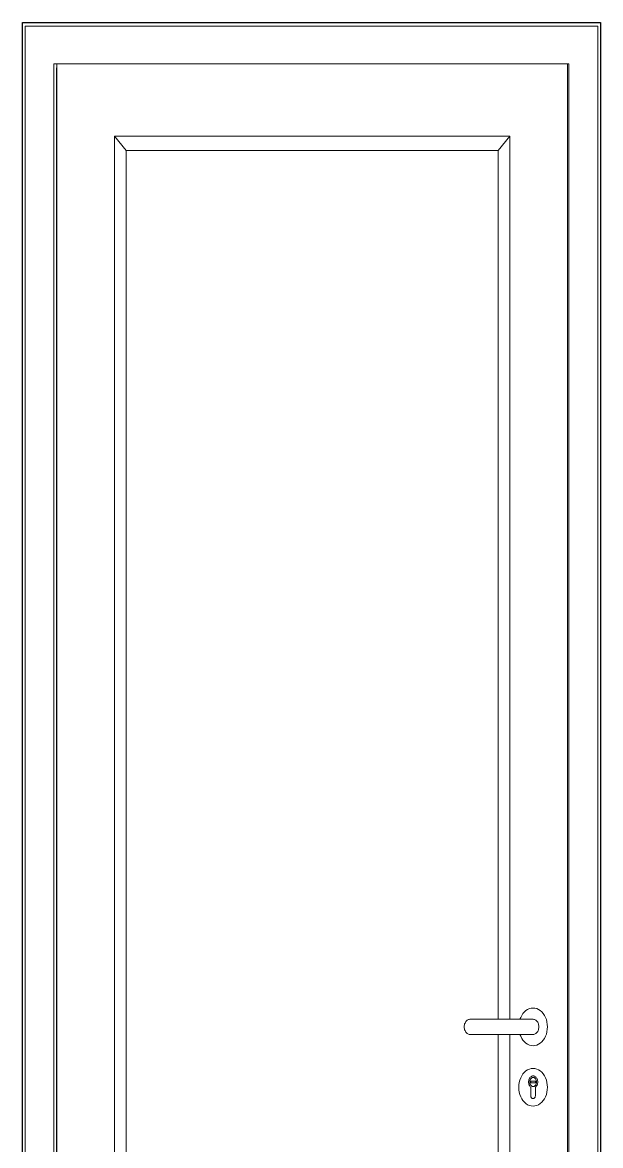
# Model space of a CAD drawing. Header units: metres. Extents: x 294 to 1101, y -498 to -355.
# Drawn here: x 563.166 to 563.966, y -470.115 to -468.56 of the extents above; entities that cross this region are included whole.
import ezdxf

# ---------------------------------------------------------------- set-up
doc = ezdxf.new("R2010")
doc.units = ezdxf.units.M
doc.layers.add('19-JARDINERIA', color=80, linetype='Continuous', lineweight=0)

msp = doc.modelspace()

# ---------------------------------------------------------------- linework, layer by layer
for p, q in [((563.1664, -468.56), (563.9664, -468.56)), ((563.1664, -470.96), (563.1664, -468.56)), ((563.9664, -468.56), (563.9664, -470.96))]:
    msp.add_line(p, q)
at = {"layer": '19-JARDINERIA', "color": 251}
for p, q in [((563.9624, -468.5652), (563.1699, -468.5652)), ((563.1699, -470.96), (563.1699, -468.5652)), ((563.9624, -470.96), (563.9624, -468.5652)), ((563.2096, -468.6175), (563.2137, -468.6175)), ((563.2096, -468.6175), (563.2096, -470.96)), ((563.2136, -470.96), (563.2136, -468.6227)), ((563.2137, -468.6227), (563.2136, -468.6227)), ((563.2137, -468.6227), (563.2137, -468.6175)), ((563.2137, -468.6175), (563.9207, -468.6175)), ((563.2137, -470.96), (563.2137, -468.6227)), ((563.9207, -468.6175), (563.9227, -468.6175)), ((563.9207, -470.96), (563.9207, -468.6175)), ((563.9227, -468.6175), (563.9227, -470.96)), ((563.3097, -468.7375), (563.2937, -468.7175)), ((563.2937, -468.7175), (563.2937, -470.86)), ((563.2937, -468.7175), (563.8407, -468.7175)), ((563.8407, -468.7175), (563.8247, -468.7375)), ((563.8407, -469.9402), (563.8407, -468.7175)), ((563.3097, -468.7375), (563.3097, -470.84)), ((563.3097, -468.7375), (563.8247, -468.7375)), ((563.8247, -469.9402), (563.8247, -468.7375)), ((563.8559, -469.9376), (563.8573, -469.9348)), ((563.8573, -469.9348), (563.859, -469.9322)), ((563.859, -469.9322), (563.861, -469.93)), ((563.861, -469.93), (563.8631, -469.9281)), ((563.8631, -469.9281), (563.8655, -469.9265)), ((563.8655, -469.9265), (563.8679, -469.9254)), ((563.8679, -469.9254), (563.8705, -469.9248)), ((563.8705, -469.9248), (563.8731, -469.9246)), ((563.8731, -469.9246), (563.8756, -469.9248)), ((563.8756, -469.9248), (563.8782, -469.9254)), ((563.8782, -469.9254), (563.8806, -469.9265)), ((563.8806, -469.9265), (563.883, -469.9281)), ((563.883, -469.9281), (563.8851, -469.93)), ((563.8851, -469.93), (563.8871, -469.9322)), ((563.8871, -469.9322), (563.8888, -469.9348)), ((563.8888, -469.9348), (563.8902, -469.9376)), ((563.7777, -469.9507), (563.7778, -469.9493)), ((563.7778, -469.9521), (563.7777, -469.9507)), ((563.7778, -469.9493), (563.778, -469.948)), ((563.778, -469.9534), (563.7778, -469.9521)), ((563.778, -469.948), (563.7783, -469.9467)), ((563.7783, -469.9467), (563.7788, -469.9455)), ((563.7788, -469.9455), (563.7793, -469.9443)), ((563.7793, -469.9443), (563.78, -469.9433)), ((563.78, -469.9433), (563.7808, -469.9424)), ((563.7808, -469.9424), (563.7817, -469.9416)), ((563.7817, -469.9416), (563.7826, -469.941)), ((563.7826, -469.941), (563.7836, -469.9406)), ((563.7836, -469.9406), (563.7846, -469.9403)), ((563.7846, -469.9403), (563.7856, -469.9402)), ((563.8247, -469.9402), (563.7856, -469.9402)), ((563.8407, -469.9402), (563.8247, -469.9402)), ((563.8549, -469.9402), (563.8407, -469.9402)), ((563.8549, -469.9402), (563.8559, -469.9376)), ((563.8731, -469.9402), (563.8549, -469.9402)), ((563.8731, -469.9402), (563.8741, -469.9403)), ((563.8741, -469.9403), (563.8751, -469.9406)), ((563.8751, -469.9406), (563.8761, -469.941)), ((563.8761, -469.941), (563.877, -469.9416)), ((563.877, -469.9416), (563.8779, -469.9424)), ((563.8779, -469.9424), (563.8787, -469.9433)), ((563.8787, -469.9433), (563.8794, -469.9443)), ((563.8794, -469.9443), (563.8799, -469.9455)), ((563.8799, -469.9455), (563.8804, -469.9467)), ((563.8804, -469.9467), (563.8807, -469.948)), ((563.8807, -469.948), (563.8809, -469.9493)), ((563.8809, -469.9521), (563.8807, -469.9534)), ((563.8809, -469.9493), (563.881, -469.9507)), ((563.881, -469.9507), (563.8809, -469.9521)), ((563.8902, -469.9376), (563.8914, -469.9407)), ((563.8914, -469.9407), (563.8922, -469.9439)), ((563.8922, -469.9439), (563.8927, -469.9473)), ((563.8927, -469.9473), (563.8929, -469.9507)), ((563.8929, -469.9507), (563.8927, -469.9541)), ((563.7783, -469.9547), (563.778, -469.9534)), ((563.7788, -469.9559), (563.7783, -469.9547)), ((563.7793, -469.9571), (563.7788, -469.9559)), ((563.78, -469.9581), (563.7793, -469.9571)), ((563.7808, -469.959), (563.78, -469.9581)), ((563.7817, -469.9597), (563.7808, -469.959)), ((563.7826, -469.9604), (563.7817, -469.9597)), ((563.7836, -469.9608), (563.7826, -469.9604)), ((563.7846, -469.9611), (563.7836, -469.9608)), ((563.7856, -469.9611), (563.7846, -469.9611)), ((563.7856, -469.9611), (563.8247, -469.9611)), ((563.8247, -469.9611), (563.8407, -469.9611)), ((563.8247, -470.84), (563.8247, -469.9611)), ((563.8407, -469.9611), (563.8549, -469.9611)), ((563.8407, -470.86), (563.8407, -469.9611)), ((563.8559, -469.9638), (563.8549, -469.9611)), ((563.8549, -469.9611), (563.8731, -469.9611)), ((563.8573, -469.9666), (563.8559, -469.9638)), ((563.859, -469.9692), (563.8573, -469.9666)), ((563.8741, -469.9611), (563.8731, -469.9611)), ((563.8751, -469.9608), (563.8741, -469.9611)), ((563.8761, -469.9604), (563.8751, -469.9608)), ((563.877, -469.9597), (563.8761, -469.9604)), ((563.8779, -469.959), (563.877, -469.9597)), ((563.8787, -469.9581), (563.8779, -469.959)), ((563.8794, -469.9571), (563.8787, -469.9581)), ((563.8799, -469.9559), (563.8794, -469.9571)), ((563.8804, -469.9547), (563.8799, -469.9559)), ((563.8807, -469.9534), (563.8804, -469.9547)), ((563.8888, -469.9666), (563.8871, -469.9692)), ((563.8902, -469.9638), (563.8888, -469.9666)), ((563.8914, -469.9607), (563.8902, -469.9638)), ((563.8922, -469.9575), (563.8914, -469.9607)), ((563.8927, -469.9541), (563.8922, -469.9575)), ((563.861, -469.9714), (563.859, -469.9692)), ((563.8631, -469.9733), (563.861, -469.9714)), ((563.8655, -469.9748), (563.8631, -469.9733)), ((563.8679, -469.9759), (563.8655, -469.9748)), ((563.8705, -469.9766), (563.8679, -469.9759)), ((563.8731, -469.9768), (563.8705, -469.9766)), ((563.8756, -469.9766), (563.8731, -469.9768)), ((563.8782, -469.9759), (563.8756, -469.9766)), ((563.8806, -469.9748), (563.8782, -469.9759)), ((563.883, -469.9733), (563.8806, -469.9748)), ((563.8851, -469.9714), (563.883, -469.9733)), ((563.8871, -469.9692), (563.8851, -469.9714)), ((563.859, -470.0158), (563.861, -470.0136)), ((563.861, -470.0136), (563.8631, -470.0117)), ((563.8631, -470.0117), (563.8655, -470.0102)), ((563.8655, -470.0102), (563.8679, -470.0091)), ((563.8679, -470.0091), (563.8705, -470.0084)), ((563.8705, -470.0084), (563.8731, -470.0082)), ((563.8731, -470.0082), (563.8756, -470.0084)), ((563.8756, -470.0084), (563.8782, -470.0091)), ((563.8782, -470.0091), (563.8806, -470.0102)), ((563.8806, -470.0102), (563.883, -470.0117)), ((563.883, -470.0117), (563.8851, -470.0136)), ((563.8851, -470.0136), (563.8871, -470.0158)), ((563.8534, -470.0309), (563.8539, -470.0276)), ((563.8539, -470.0276), (563.8547, -470.0243)), ((563.8547, -470.0243), (563.8559, -470.0213)), ((563.8559, -470.0213), (563.8573, -470.0184)), ((563.8573, -470.0184), (563.859, -470.0158)), ((563.8668, -470.0259), (563.8667, -470.027)), ((563.8667, -470.027), (563.8668, -470.0281)), ((563.8669, -470.0248), (563.8668, -470.0259)), ((563.8668, -470.0281), (563.8669, -470.0292)), ((563.8672, -470.0238), (563.8669, -470.0248)), ((563.8669, -470.0292), (563.8672, -470.0302)), ((563.8675, -470.0228), (563.8672, -470.0238)), ((563.868, -470.0219), (563.8675, -470.0228)), ((563.8686, -470.0211), (563.868, -470.0219)), ((563.8683, -470.0262), (563.8684, -470.026)), ((563.8683, -470.027), (563.8683, -470.0262)), ((563.8683, -470.0278), (563.8683, -470.027)), ((563.8684, -470.0281), (563.8683, -470.0278)), ((563.8684, -470.0254), (563.8686, -470.0246)), ((563.8684, -470.026), (563.8684, -470.0254)), ((563.8699, -470.026), (563.8684, -470.026)), ((563.8684, -470.0286), (563.8684, -470.0281)), ((563.8699, -470.0281), (563.8684, -470.0281)), ((563.8686, -470.0294), (563.8684, -470.0286)), ((563.8692, -470.0204), (563.8686, -470.0211)), ((563.8686, -470.0246), (563.8689, -470.0239)), ((563.8689, -470.0301), (563.8686, -470.0294)), ((563.8689, -470.0239), (563.8693, -470.0232)), ((563.8699, -470.0198), (563.8692, -470.0204)), ((563.8693, -470.0232), (563.8697, -470.0226)), ((563.8697, -470.0226), (563.8702, -470.022)), ((563.8706, -470.0193), (563.8699, -470.0198)), ((563.8699, -470.026), (563.8699, -470.0281)), ((563.8762, -470.026), (563.8699, -470.026)), ((563.8762, -470.0281), (563.8699, -470.0281)), ((563.8702, -470.022), (563.8707, -470.0216)), ((563.8714, -470.0189), (563.8706, -470.0193)), ((563.8707, -470.0216), (563.8712, -470.0212)), ((563.8712, -470.0212), (563.8718, -470.021)), ((563.8722, -470.0187), (563.8714, -470.0189)), ((563.8718, -470.021), (563.8724, -470.0208)), ((563.8731, -470.0186), (563.8722, -470.0187)), ((563.8724, -470.0208), (563.8731, -470.0207)), ((563.8739, -470.0187), (563.8731, -470.0186)), ((563.8731, -470.0207), (563.8737, -470.0208)), ((563.8737, -470.0208), (563.8743, -470.021)), ((563.8747, -470.0189), (563.8739, -470.0187)), ((563.8743, -470.021), (563.8749, -470.0212)), ((563.8755, -470.0193), (563.8747, -470.0189)), ((563.8749, -470.0212), (563.8754, -470.0216)), ((563.8754, -470.0216), (563.876, -470.022)), ((563.8762, -470.0198), (563.8755, -470.0193)), ((563.876, -470.022), (563.8764, -470.0226)), ((563.8769, -470.0204), (563.8762, -470.0198)), ((563.8762, -470.026), (563.8762, -470.0281)), ((563.8777, -470.026), (563.8762, -470.026)), ((563.8777, -470.0281), (563.8762, -470.0281)), ((563.8764, -470.0226), (563.8768, -470.0232)), ((563.8768, -470.0232), (563.8772, -470.0239)), ((563.8775, -470.0211), (563.8769, -470.0204)), ((563.8772, -470.0239), (563.8775, -470.0246)), ((563.8775, -470.0294), (563.8772, -470.0301)), ((563.8781, -470.0219), (563.8775, -470.0211)), ((563.8775, -470.0246), (563.8777, -470.0254)), ((563.8777, -470.0286), (563.8775, -470.0294)), ((563.8777, -470.0254), (563.8777, -470.026)), ((563.8777, -470.026), (563.8778, -470.0262)), ((563.8778, -470.0278), (563.8777, -470.0281)), ((563.8777, -470.0281), (563.8777, -470.0286)), ((563.8778, -470.0262), (563.8778, -470.027)), ((563.8778, -470.027), (563.8778, -470.0278)), ((563.8786, -470.0228), (563.8781, -470.0219)), ((563.8789, -470.0238), (563.8786, -470.0228)), ((563.8792, -470.0248), (563.8789, -470.0238)), ((563.8789, -470.0302), (563.8792, -470.0292)), ((563.8794, -470.0259), (563.8792, -470.0248)), ((563.8792, -470.0292), (563.8794, -470.0281)), ((563.8794, -470.027), (563.8794, -470.0259)), ((563.8794, -470.0281), (563.8794, -470.027)), ((563.8871, -470.0158), (563.8888, -470.0184)), ((563.8888, -470.0184), (563.8902, -470.0213)), ((563.8902, -470.0213), (563.8914, -470.0243)), ((563.8914, -470.0243), (563.8922, -470.0276)), ((563.8922, -470.0276), (563.8927, -470.0309)), ((563.8532, -470.0343), (563.8534, -470.0309)), ((563.8534, -470.0377), (563.8532, -470.0343)), ((563.8539, -470.0411), (563.8534, -470.0377)), ((563.8547, -470.0443), (563.8539, -470.0411)), ((563.8559, -470.0474), (563.8547, -470.0443)), ((563.8672, -470.0302), (563.8675, -470.0312)), ((563.8675, -470.0312), (563.868, -470.0321)), ((563.868, -470.0321), (563.8686, -470.0329)), ((563.8686, -470.0329), (563.8692, -470.0336)), ((563.8693, -470.0308), (563.8689, -470.0301)), ((563.8692, -470.0336), (563.8699, -470.0343)), ((563.8697, -470.0314), (563.8693, -470.0308)), ((563.8702, -470.032), (563.8697, -470.0314)), ((563.8699, -470.0458), (563.8699, -470.0343)), ((563.8707, -470.0324), (563.8702, -470.032)), ((563.8712, -470.0328), (563.8707, -470.0324)), ((563.8718, -470.0331), (563.8712, -470.0328)), ((563.8724, -470.0332), (563.8718, -470.0331)), ((563.8731, -470.0333), (563.8724, -470.0332)), ((563.8737, -470.0332), (563.8731, -470.0333)), ((563.8743, -470.0331), (563.8737, -470.0332)), ((563.8749, -470.0328), (563.8743, -470.0331)), ((563.8754, -470.0324), (563.8749, -470.0328)), ((563.876, -470.032), (563.8754, -470.0324)), ((563.8764, -470.0314), (563.876, -470.032)), ((563.8762, -470.0343), (563.8769, -470.0336)), ((563.8762, -470.0458), (563.8762, -470.0343)), ((563.8768, -470.0308), (563.8764, -470.0314)), ((563.8772, -470.0301), (563.8768, -470.0308)), ((563.8769, -470.0336), (563.8775, -470.0329)), ((563.8775, -470.0329), (563.8781, -470.0321)), ((563.8781, -470.0321), (563.8786, -470.0312)), ((563.8786, -470.0312), (563.8789, -470.0302)), ((563.8914, -470.0443), (563.8902, -470.0474)), ((563.8922, -470.0411), (563.8914, -470.0443)), ((563.8927, -470.0377), (563.8922, -470.0411)), ((563.8927, -470.0309), (563.8929, -470.0343)), ((563.8929, -470.0343), (563.8927, -470.0377)), ((563.8573, -470.0502), (563.8559, -470.0474)), ((563.859, -470.0528), (563.8573, -470.0502)), ((563.861, -470.0551), (563.859, -470.0528)), ((563.8631, -470.057), (563.861, -470.0551)), ((563.8655, -470.0585), (563.8631, -470.057)), ((563.8679, -470.0596), (563.8655, -470.0585)), ((563.8705, -470.0602), (563.8679, -470.0596)), ((563.8699, -470.0464), (563.8699, -470.0458)), ((563.87, -470.0469), (563.8699, -470.0464)), ((563.8701, -470.0474), (563.87, -470.0469)), ((563.8703, -470.0479), (563.8701, -470.0474)), ((563.8705, -470.0484), (563.8703, -470.0479)), ((563.8708, -470.0488), (563.8705, -470.0484)), ((563.8731, -470.0605), (563.8705, -470.0602)), ((563.8711, -470.0491), (563.8708, -470.0488)), ((563.8715, -470.0495), (563.8711, -470.0491)), ((563.8718, -470.0497), (563.8715, -470.0495)), ((563.8722, -470.0499), (563.8718, -470.0497)), ((563.8726, -470.05), (563.8722, -470.0499)), ((563.8731, -470.05), (563.8726, -470.05)), ((563.8731, -470.05), (563.8735, -470.05)), ((563.8756, -470.0602), (563.8731, -470.0605)), ((563.8735, -470.05), (563.8739, -470.0499)), ((563.8739, -470.0499), (563.8743, -470.0497)), ((563.8743, -470.0497), (563.8746, -470.0495)), ((563.8746, -470.0495), (563.875, -470.0491)), ((563.875, -470.0491), (563.8753, -470.0488)), ((563.8753, -470.0488), (563.8756, -470.0484)), ((563.8756, -470.0484), (563.8758, -470.0479)), ((563.8782, -470.0596), (563.8756, -470.0602)), ((563.8758, -470.0479), (563.876, -470.0474)), ((563.876, -470.0474), (563.8761, -470.0469)), ((563.8761, -470.0469), (563.8762, -470.0464)), ((563.8762, -470.0464), (563.8762, -470.0458)), ((563.8806, -470.0585), (563.8782, -470.0596)), ((563.883, -470.057), (563.8806, -470.0585)), ((563.8851, -470.0551), (563.883, -470.057)), ((563.8871, -470.0528), (563.8851, -470.0551)), ((563.8888, -470.0502), (563.8871, -470.0528)), ((563.8902, -470.0474), (563.8888, -470.0502))]:
    msp.add_line(p, q, dxfattribs=at)

doc.saveas('drawing.dxf')
